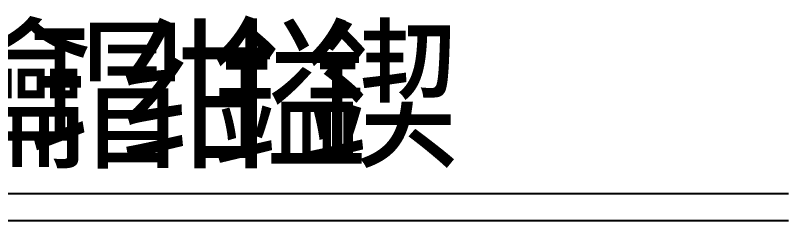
# Model space of a CAD drawing. Header units: metres. Extents: x 0 to 420, y 0 to 297.
# Drawn here: x 111.82 to 125.59, y 203.57 to 207.23 of the extents above; entities that cross this region are included whole.
import ezdxf

# ---------------------------------------------------------------- set-up
doc = ezdxf.new("R2010")
doc.units = ezdxf.units.M
doc.layers.add(' ', color=7, linetype='Continuous')

msp = doc.modelspace()

# ---------------------------------------------------------------- linework, layer by layer
for p, q in [((95.12, 204.05), (125.59, 204.05)), ((95.12, 203.57), (125.59, 203.57))]:
    msp.add_line(p, q)

# ---------------------------------------------------------------- texts
at = {"layer": ' '}
for s, p in [('鏌', (108.77, 204.73)), ('瀹', (110.41, 204.73)), ('绀', (113.67, 204.73)), ('鎰', (115.3, 204.73)), ('鍥', (116.94, 204.73)), ('瑁', (112.04, 204.73))]:
    msp.add_text(s, height=2.15, dxfattribs=at).set_placement(p)

doc.saveas('drawing.dxf')
